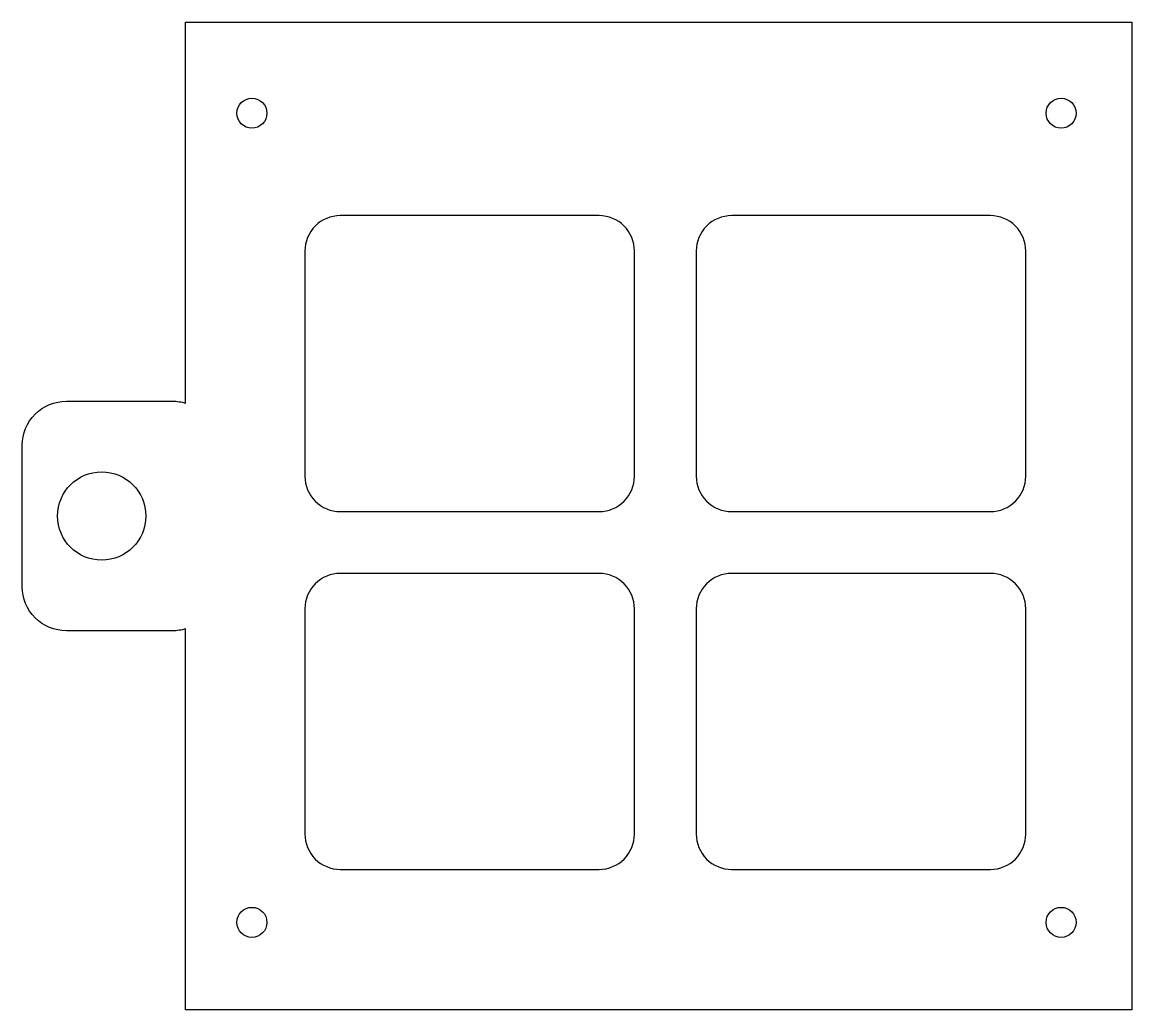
# Model space of a CAD drawing. Header units: millimetres. Extents: x -18 to 108, y 4 to 116.
import ezdxf

# ---------------------------------------------------------------- set-up
doc = ezdxf.new("R2010")
doc.units = ezdxf.units.MM
doc.layers.get('0').update_dxf_attribs({"linetype": 'CONTINUOUS'})

msp = doc.modelspace()

# ---------------------------------------------------------------- linework, layer by layer
for points in [[(0.5, 72.77), (0.5, 115.9), (107.6, 115.9), (107.6, 4.1), (0.5, 4.1), (0.5, 47.23, -0.076321), (-1, 47), (-13, 47, -0.414214), (-18, 52), (-18, 68, -0.414214), (-13, 73), (-1, 73, -0.076321)], [(51.3, 64.5), (51.3, 90, 0.414214), (47.3, 94), (18, 94, 0.414214), (14, 90), (14, 64.5, 0.414214), (18, 60.5), (47.3, 60.5, 0.414214)], [(95.6, 64.5), (95.6, 90, 0.414214), (91.6, 94), (62.3, 94, 0.414214), (58.3, 90), (58.3, 64.5, 0.414214), (62.3, 60.5), (91.6, 60.5, 0.414214)], [(51.3, 24), (51.3, 49.5, 0.414214), (47.3, 53.5), (18, 53.5, 0.414214), (14, 49.5), (14, 24, 0.414214), (18, 20), (47.3, 20, 0.414214)], [(95.6, 24), (95.6, 49.5, 0.414214), (91.6, 53.5), (62.3, 53.5, 0.414214), (58.3, 49.5), (58.3, 24, 0.414214), (62.3, 20), (91.6, 20, 0.414214)]]:
    msp.add_lwpolyline(points, format="xyb", close=True)
for centre, radius in [((8, 105.6), 1.7), ((99.6, 105.6), 1.7), ((-9, 60), 5), ((8, 14), 1.7), ((99.6, 14), 1.7)]:
    msp.add_circle(centre, radius)

doc.saveas('drawing.dxf')
